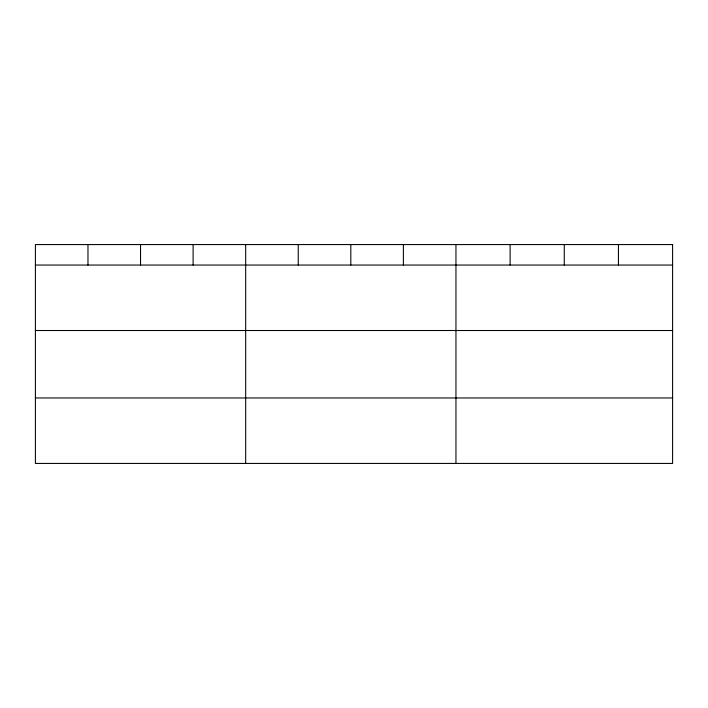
<?xml version="1.0" encoding="UTF-8"?>
<svg xmlns="http://www.w3.org/2000/svg" width="708" height="708" viewBox="0 0 708 708"><rect width="100%" height="100%" fill="white"/><g stroke="black" fill="none" stroke-linecap="round" stroke-linejoin="round"><path stroke-width="1.06" d="M35.4 265.049L672.6 265.049M35.4 330.512L672.6 330.512M35.4 397.967L672.6 397.967M618.438 244.57L618.438 265.049M564.276 244.57L564.276 265.049M510.114 244.57L510.114 265.049M455.952 244.57L455.952 463.43M403.383 244.57L403.383 265.049M350.814 244.57L350.814 265.049M298.245 244.57L298.245 265.049M245.676 244.57L245.676 463.43M193.107 244.57L193.107 265.049M140.538 244.57L140.538 265.049M87.969 244.57L87.969 265.049M672.6 244.57L35.4 244.57L35.4 463.43L672.6 463.43L672.6 244.57"/></g></svg>
